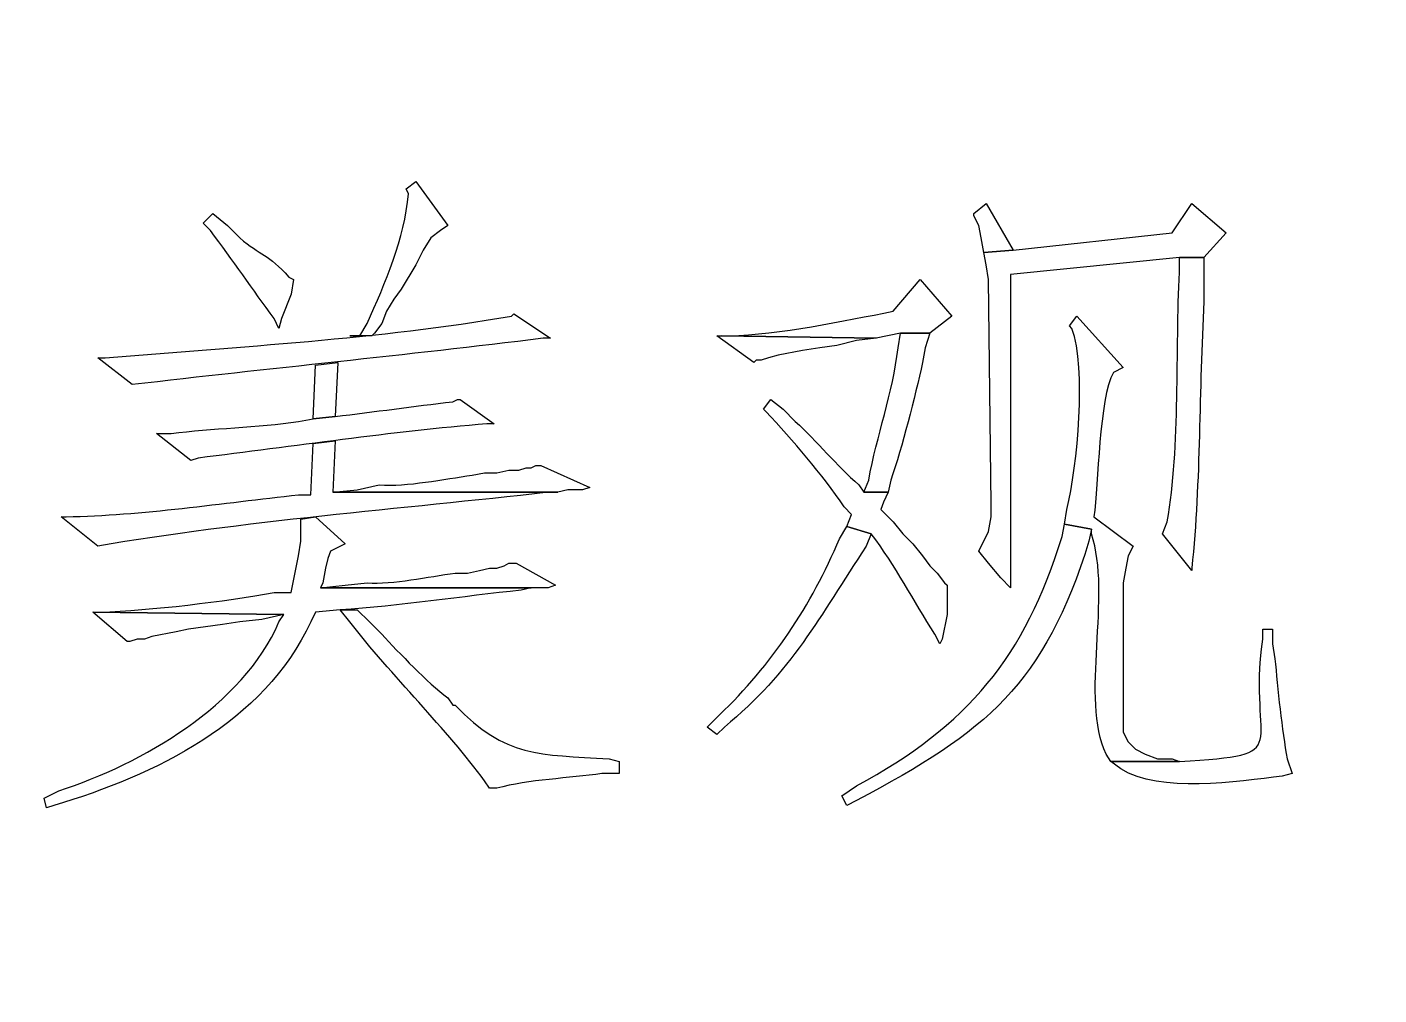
# Model space of a CAD drawing. Header units: centimetres. Extents: x -20.7 to 20.7, y -14.5 to 14.5.
# Drawn here: x -4.576 to -3.407, y -7.94 to -7.102 of the extents above; entities that cross this region are included whole.
import ezdxf

# ---------------------------------------------------------------- set-up
doc = ezdxf.new("R2010")
doc.units = ezdxf.units.CM
doc.header["$MEASUREMENT"] = 0
doc.layers.add('layer 1', color=7, linetype='Continuous')

msp = doc.modelspace()

# ---------------------------------------------------------------- linework, layer by layer
at = {"layer": 'layer 1', "lineweight": 9}
msp.add_open_spline([(19.88612, 13.89874), (19.88612, 13.89874), (-20.11465, 13.89874), (-20.11465, 13.89874), (-20.11465, 13.89874), (-20.11465, 13.89874), (-20.11465, -13.80208), (-20.11465, -13.80208)], degree=3, knots=[0, 0, 0, 0, 0.3333333, 0.3333333, 0.3333333, 0.3333333, 1, 1, 1, 1], dxfattribs=at)
at = {"layer": 'layer 1'}
for points, knots in [([(-4.23965, -7.23618), (-4.23965, -7.23618), (-4.24812, -7.24253), (-4.24812, -7.24253), (-4.24812, -7.24253), (-4.24812, -7.24253), (-4.246, -7.24676), (-4.246, -7.24676), (-4.246, -7.24676), (-4.24992, -7.28578), (-4.266, -7.32356), (-4.28198, -7.35895), (-4.28198, -7.35895), (-4.28198, -7.35895), (-4.28833, -7.36953), (-4.28833, -7.36953), (-4.28833, -7.36953), (-4.28833, -7.36953), (-4.2968, -7.36953), (-4.2968, -7.36953), (-4.2968, -7.36953), (-4.2968, -7.36953), (-4.27775, -7.36953), (-4.27775, -7.36953), (-4.27775, -7.36953), (-4.27775, -7.36953), (-4.27563, -7.36741), (-4.27563, -7.36741), (-4.27563, -7.36741), (-4.27563, -7.36741), (-4.26928, -7.35895), (-4.26928, -7.35895), (-4.26928, -7.35895), (-4.26928, -7.35895), (-4.26505, -7.34836), (-4.26505, -7.34836), (-4.26505, -7.34836), (-4.26505, -7.34836), (-4.2587, -7.33778), (-4.2587, -7.33778), (-4.2587, -7.33778), (-4.2587, -7.33778), (-4.25235, -7.32931), (-4.25235, -7.32931), (-4.25235, -7.32931), (-4.25235, -7.32931), (-4.23965, -7.30815), (-4.23965, -7.30815), (-4.23965, -7.30815), (-4.23965, -7.30815), (-4.2333, -7.29545), (-4.2333, -7.29545), (-4.2333, -7.29545), (-4.2333, -7.29545), (-4.22695, -7.28486), (-4.22695, -7.28486), (-4.22695, -7.28486), (-4.22695, -7.28486), (-4.21848, -7.27851), (-4.21848, -7.27851), (-4.21848, -7.27851), (-4.21848, -7.27851), (-4.21213, -7.27428), (-4.21213, -7.27428), (-4.21213, -7.27428), (-4.21213, -7.27428), (-4.23965, -7.23618), (-4.23965, -7.23618)], [0, 0, 0, 0, 0.0555556, 0.0555556, 0.0555556, 0.0555556, 0.1111111, 0.1111111, 0.1111111, 0.1111111, 0.1666667, 0.1666667, 0.1666667, 0.1666667, 0.2222222, 0.2222222, 0.2222222, 0.2222222, 0.2777778, 0.2777778, 0.2777778, 0.2777778, 0.3333333, 0.3333333, 0.3333333, 0.3333333, 0.3888889, 0.3888889, 0.3888889, 0.3888889, 0.4444444, 0.4444444, 0.4444444, 0.4444444, 0.5, 0.5, 0.5, 0.5, 0.5555556, 0.5555556, 0.5555556, 0.5555556, 0.6111111, 0.6111111, 0.6111111, 0.6111111, 0.6666667, 0.6666667, 0.6666667, 0.6666667, 0.7222222, 0.7222222, 0.7222222, 0.7222222, 0.7777778, 0.7777778, 0.7777778, 0.7777778, 0.8333333, 0.8333333, 0.8333333, 0.8333333, 0.8888889, 0.8888889, 0.8888889, 0.8888889, 1, 1, 1, 1]), ([(-3.74647, -7.25523), (-3.74647, -7.25523), (-3.75705, -7.26369), (-3.75705, -7.26369), (-3.75705, -7.26369), (-3.75705, -7.26369), (-3.75705, -7.26581), (-3.75705, -7.26581), (-3.75705, -7.26581), (-3.75705, -7.26581), (-3.75282, -7.27428), (-3.75282, -7.27428), (-3.75282, -7.27428), (-3.75282, -7.27428), (-3.7507, -7.28486), (-3.7507, -7.28486), (-3.7507, -7.28486), (-3.7507, -7.28486), (-3.74858, -7.29756), (-3.74858, -7.29756), (-3.74858, -7.29756), (-3.74858, -7.29756), (-3.72318, -7.29544), (-3.72318, -7.29544), (-3.72318, -7.29544), (-3.72318, -7.29544), (-3.74647, -7.25523), (-3.74647, -7.25523)], [0, 0, 0, 0, 0.125, 0.125, 0.125, 0.125, 0.25, 0.25, 0.25, 0.25, 0.375, 0.375, 0.375, 0.375, 0.5, 0.5, 0.5, 0.5, 0.625, 0.625, 0.625, 0.625, 0.75, 0.75, 0.75, 0.75, 1, 1, 1, 1]), ([(-3.56867, -7.25523), (-3.56867, -7.25523), (-3.5856, -7.28063), (-3.5856, -7.28063), (-3.5856, -7.28063), (-3.5856, -7.28063), (-3.72318, -7.29544), (-3.72318, -7.29544), (-3.72318, -7.29544), (-3.72318, -7.29544), (-3.74858, -7.29756), (-3.74858, -7.29756), (-3.74858, -7.29756), (-3.74858, -7.29756), (-3.74647, -7.30814), (-3.74647, -7.30814), (-3.74647, -7.30814), (-3.74647, -7.30814), (-3.74435, -7.32084), (-3.74435, -7.32084), (-3.74435, -7.32084), (-3.74435, -7.32084), (-3.74223, -7.51558), (-3.74223, -7.51558), (-3.74223, -7.51558), (-3.74223, -7.51558), (-3.74223, -7.52616), (-3.74223, -7.52616), (-3.74223, -7.52616), (-3.74223, -7.52616), (-3.74435, -7.53886), (-3.74435, -7.53886), (-3.74435, -7.53886), (-3.74435, -7.53886), (-3.75282, -7.55579), (-3.75282, -7.55579), (-3.75282, -7.55579), (-3.75282, -7.55579), (-3.74435, -7.56638), (-3.74435, -7.56638), (-3.74435, -7.56638), (-3.74435, -7.56638), (-3.73377, -7.57908), (-3.73377, -7.57908), (-3.73377, -7.57908), (-3.73377, -7.57908), (-3.7253, -7.58754), (-3.7253, -7.58754), (-3.7253, -7.58754), (-3.7253, -7.58754), (-3.7253, -7.31661), (-3.7253, -7.31661), (-3.7253, -7.31661), (-3.7253, -7.31661), (-3.57925, -7.30179), (-3.57925, -7.30179), (-3.57925, -7.30179), (-3.57925, -7.30179), (-3.55808, -7.30179), (-3.55808, -7.30179), (-3.55808, -7.30179), (-3.55808, -7.30179), (-3.53903, -7.28063), (-3.53903, -7.28063), (-3.53903, -7.28063), (-3.53903, -7.28063), (-3.56867, -7.25523), (-3.56867, -7.25523)], [0, 0, 0, 0, 0.0555556, 0.0555556, 0.0555556, 0.0555556, 0.1111111, 0.1111111, 0.1111111, 0.1111111, 0.1666667, 0.1666667, 0.1666667, 0.1666667, 0.2222222, 0.2222222, 0.2222222, 0.2222222, 0.2777778, 0.2777778, 0.2777778, 0.2777778, 0.3333333, 0.3333333, 0.3333333, 0.3333333, 0.3888889, 0.3888889, 0.3888889, 0.3888889, 0.4444444, 0.4444444, 0.4444444, 0.4444444, 0.5, 0.5, 0.5, 0.5, 0.5555556, 0.5555556, 0.5555556, 0.5555556, 0.6111111, 0.6111111, 0.6111111, 0.6111111, 0.6666667, 0.6666667, 0.6666667, 0.6666667, 0.7222222, 0.7222222, 0.7222222, 0.7222222, 0.7777778, 0.7777778, 0.7777778, 0.7777778, 0.8333333, 0.8333333, 0.8333333, 0.8333333, 0.8888889, 0.8888889, 0.8888889, 0.8888889, 1, 1, 1, 1]), ([(-4.41533, -7.2637), (-4.41533, -7.2637), (-4.4238, -7.27216), (-4.4238, -7.27216), (-4.4238, -7.27216), (-4.4238, -7.27216), (-4.41745, -7.27851), (-4.41745, -7.27851), (-4.41745, -7.27851), (-4.39773, -7.30444), (-4.3809, -7.32938), (-4.36242, -7.35471), (-4.36242, -7.35471), (-4.36242, -7.35471), (-4.35818, -7.36318), (-4.35818, -7.36318), (-4.35818, -7.36318), (-4.35818, -7.36318), (-4.35607, -7.35471), (-4.35607, -7.35471), (-4.35607, -7.35471), (-4.35607, -7.35471), (-4.3476, -7.33355), (-4.3476, -7.33355), (-4.3476, -7.33355), (-4.3476, -7.33355), (-4.34548, -7.32085), (-4.34548, -7.32085), (-4.34548, -7.32085), (-4.34548, -7.32085), (-4.34972, -7.31873), (-4.34972, -7.31873), (-4.34972, -7.31873), (-4.36721, -7.29873), (-4.37399, -7.30035), (-4.39205, -7.28486), (-4.39205, -7.28486), (-4.39205, -7.28486), (-4.40263, -7.27428), (-4.40263, -7.27428), (-4.40263, -7.27428), (-4.40263, -7.27428), (-4.41533, -7.2637), (-4.41533, -7.2637)], [0, 0, 0, 0, 0.0833333, 0.0833333, 0.0833333, 0.0833333, 0.1666667, 0.1666667, 0.1666667, 0.1666667, 0.25, 0.25, 0.25, 0.25, 0.3333333, 0.3333333, 0.3333333, 0.3333333, 0.4166667, 0.4166667, 0.4166667, 0.4166667, 0.5, 0.5, 0.5, 0.5, 0.5833333, 0.5833333, 0.5833333, 0.5833333, 0.6666667, 0.6666667, 0.6666667, 0.6666667, 0.75, 0.75, 0.75, 0.75, 0.8333333, 0.8333333, 0.8333333, 0.8333333, 1, 1, 1, 1]), ([(-3.55808, -7.3018), (-3.55808, -7.3018), (-3.57925, -7.3018), (-3.57925, -7.3018), (-3.57925, -7.3018), (-3.57925, -7.3018), (-3.57925, -7.3145), (-3.57925, -7.3145), (-3.57925, -7.3145), (-3.58288, -7.38202), (-3.57837, -7.46531), (-3.58983, -7.5304), (-3.58983, -7.5304), (-3.58983, -7.5304), (-3.59407, -7.54098), (-3.59407, -7.54098), (-3.59407, -7.54098), (-3.59407, -7.54098), (-3.56867, -7.57273), (-3.56867, -7.57273), (-3.56867, -7.57273), (-3.56867, -7.57273), (-3.56867, -7.57061), (-3.56867, -7.57061), (-3.56867, -7.57061), (-3.56062, -7.49491), (-3.56256, -7.4162), (-3.55808, -7.3399), (-3.55808, -7.3399), (-3.55808, -7.3399), (-3.55808, -7.32085), (-3.55808, -7.32085), (-3.55808, -7.32085), (-3.55808, -7.32085), (-3.55808, -7.3018), (-3.55808, -7.3018)], [0, 0, 0, 0, 0.1, 0.1, 0.1, 0.1, 0.2, 0.2, 0.2, 0.2, 0.3, 0.3, 0.3, 0.3, 0.4, 0.4, 0.4, 0.4, 0.5, 0.5, 0.5, 0.5, 0.6, 0.6, 0.6, 0.6, 0.7, 0.7, 0.7, 0.7, 0.8, 0.8, 0.8, 0.8, 1, 1, 1, 1]), ([(-3.80362, -7.32085), (-3.80362, -7.32085), (-3.8269, -7.34836), (-3.8269, -7.34836), (-3.8269, -7.34836), (-3.86916, -7.35662), (-3.92585, -7.36858), (-3.96872, -7.36953), (-3.96872, -7.36953), (-3.96872, -7.36953), (-3.97507, -7.36953), (-3.97507, -7.36953), (-3.97507, -7.36953), (-3.97507, -7.36953), (-3.84172, -7.37165), (-3.84172, -7.37165), (-3.84172, -7.37165), (-3.84172, -7.37165), (-3.82055, -7.36741), (-3.82055, -7.36741), (-3.82055, -7.36741), (-3.82055, -7.36741), (-3.79515, -7.36741), (-3.79515, -7.36741), (-3.79515, -7.36741), (-3.79515, -7.36741), (-3.7761, -7.3526), (-3.7761, -7.3526), (-3.7761, -7.3526), (-3.7761, -7.3526), (-3.80362, -7.32085), (-3.80362, -7.32085)], [0, 0, 0, 0, 0.1111111, 0.1111111, 0.1111111, 0.1111111, 0.2222222, 0.2222222, 0.2222222, 0.2222222, 0.3333333, 0.3333333, 0.3333333, 0.3333333, 0.4444444, 0.4444444, 0.4444444, 0.4444444, 0.5555556, 0.5555556, 0.5555556, 0.5555556, 0.6666667, 0.6666667, 0.6666667, 0.6666667, 0.7777778, 0.7777778, 0.7777778, 0.7777778, 1, 1, 1, 1]), ([(-4.15498, -7.35048), (-4.15498, -7.35048), (-4.1571, -7.3526), (-4.1571, -7.3526), (-4.1571, -7.3526), (-4.27285, -7.37239), (-4.39201, -7.37891), (-4.50847, -7.38858), (-4.50847, -7.38858), (-4.50847, -7.38858), (-4.51482, -7.38858), (-4.51482, -7.38858), (-4.51482, -7.38858), (-4.51482, -7.38858), (-4.48518, -7.41186), (-4.48518, -7.41186), (-4.48518, -7.41186), (-4.3676, -7.39796), (-4.24723, -7.38643), (-4.12958, -7.37165), (-4.12958, -7.37165), (-4.12958, -7.37165), (-4.12323, -7.37165), (-4.12323, -7.37165), (-4.12323, -7.37165), (-4.12323, -7.37165), (-4.15498, -7.35048), (-4.15498, -7.35048)], [0, 0, 0, 0, 0.125, 0.125, 0.125, 0.125, 0.25, 0.25, 0.25, 0.25, 0.375, 0.375, 0.375, 0.375, 0.5, 0.5, 0.5, 0.5, 0.625, 0.625, 0.625, 0.625, 0.75, 0.75, 0.75, 0.75, 1, 1, 1, 1]), ([(-3.66815, -7.3526), (-3.66815, -7.3526), (-3.6745, -7.36106), (-3.6745, -7.36106), (-3.6745, -7.36106), (-3.6745, -7.36106), (-3.67238, -7.36318), (-3.67238, -7.36318), (-3.67238, -7.36318), (-3.65947, -7.39772), (-3.66741, -7.48192), (-3.67662, -7.51981), (-3.67662, -7.51981), (-3.67662, -7.51981), (-3.67873, -7.53251), (-3.67873, -7.53251), (-3.67873, -7.53251), (-3.67873, -7.53251), (-3.65545, -7.53675), (-3.65545, -7.53675), (-3.65545, -7.53675), (-3.65545, -7.53675), (-3.65545, -7.54098), (-3.65545, -7.54098), (-3.65545, -7.54098), (-3.63732, -7.59333), (-3.6654, -7.68414), (-3.64275, -7.73148), (-3.64275, -7.73148), (-3.64275, -7.73148), (-3.63852, -7.73783), (-3.63852, -7.73783), (-3.63852, -7.73783), (-3.63852, -7.73783), (-3.57925, -7.73783), (-3.57925, -7.73783), (-3.57925, -7.73783), (-3.57925, -7.73783), (-3.5856, -7.73571), (-3.5856, -7.73571), (-3.5856, -7.73571), (-3.5856, -7.73571), (-3.5983, -7.73571), (-3.5983, -7.73571), (-3.5983, -7.73571), (-3.5983, -7.73571), (-3.60888, -7.73148), (-3.60888, -7.73148), (-3.60888, -7.73148), (-3.60888, -7.73148), (-3.61735, -7.72725), (-3.61735, -7.72725), (-3.61735, -7.72725), (-3.61735, -7.72725), (-3.6237, -7.7209), (-3.6237, -7.7209), (-3.6237, -7.7209), (-3.6237, -7.7209), (-3.62793, -7.71243), (-3.62793, -7.71243), (-3.62793, -7.71243), (-3.62793, -7.71243), (-3.62793, -7.58331), (-3.62793, -7.58331), (-3.62793, -7.58331), (-3.62793, -7.58331), (-3.62582, -7.57061), (-3.62582, -7.57061), (-3.62582, -7.57061), (-3.62582, -7.57061), (-3.6237, -7.56003), (-3.6237, -7.56003), (-3.6237, -7.56003), (-3.6237, -7.56003), (-3.61947, -7.55156), (-3.61947, -7.55156), (-3.61947, -7.55156), (-3.61947, -7.55156), (-3.65333, -7.52616), (-3.65333, -7.52616), (-3.65333, -7.52616), (-3.64914, -7.49836), (-3.6491, -7.42372), (-3.6364, -7.40128), (-3.6364, -7.40128), (-3.6364, -7.40128), (-3.62793, -7.39705), (-3.62793, -7.39705), (-3.62793, -7.39705), (-3.62793, -7.39705), (-3.66815, -7.3526), (-3.66815, -7.3526)], [0, 0, 0, 0, 0.0416667, 0.0416667, 0.0416667, 0.0416667, 0.0833333, 0.0833333, 0.0833333, 0.0833333, 0.125, 0.125, 0.125, 0.125, 0.1666667, 0.1666667, 0.1666667, 0.1666667, 0.2083333, 0.2083333, 0.2083333, 0.2083333, 0.25, 0.25, 0.25, 0.25, 0.2916667, 0.2916667, 0.2916667, 0.2916667, 0.3333333, 0.3333333, 0.3333333, 0.3333333, 0.375, 0.375, 0.375, 0.375, 0.4166667, 0.4166667, 0.4166667, 0.4166667, 0.4583333, 0.4583333, 0.4583333, 0.4583333, 0.5, 0.5, 0.5, 0.5, 0.5416667, 0.5416667, 0.5416667, 0.5416667, 0.5833333, 0.5833333, 0.5833333, 0.5833333, 0.625, 0.625, 0.625, 0.625, 0.6666667, 0.6666667, 0.6666667, 0.6666667, 0.7083333, 0.7083333, 0.7083333, 0.7083333, 0.75, 0.75, 0.75, 0.75, 0.7916667, 0.7916667, 0.7916667, 0.7916667, 0.8333333, 0.8333333, 0.8333333, 0.8333333, 0.875, 0.875, 0.875, 0.875, 0.9166667, 0.9166667, 0.9166667, 0.9166667, 1, 1, 1, 1]), ([(-3.9793, -7.36953), (-3.9793, -7.36953), (-3.94755, -7.39281), (-3.94755, -7.39281), (-3.94755, -7.39281), (-3.94755, -7.39281), (-3.94543, -7.3907), (-3.94543, -7.3907), (-3.94543, -7.3907), (-3.94543, -7.3907), (-3.9412, -7.3907), (-3.9412, -7.3907), (-3.9412, -7.3907), (-3.9412, -7.3907), (-3.93485, -7.38858), (-3.93485, -7.38858), (-3.93485, -7.38858), (-3.93485, -7.38858), (-3.92638, -7.38646), (-3.92638, -7.38646), (-3.92638, -7.38646), (-3.92638, -7.38646), (-3.90522, -7.38223), (-3.90522, -7.38223), (-3.90522, -7.38223), (-3.90522, -7.38223), (-3.8904, -7.38011), (-3.8904, -7.38011), (-3.8904, -7.38011), (-3.8904, -7.38011), (-3.87558, -7.378), (-3.87558, -7.378), (-3.87558, -7.378), (-3.87558, -7.378), (-3.85865, -7.37376), (-3.85865, -7.37376), (-3.85865, -7.37376), (-3.85865, -7.37376), (-3.84172, -7.37165), (-3.84172, -7.37165), (-3.84172, -7.37165), (-3.84172, -7.37165), (-3.97507, -7.36953), (-3.97507, -7.36953), (-3.97507, -7.36953), (-3.97507, -7.36953), (-3.9793, -7.36953), (-3.9793, -7.36953)], [0, 0, 0, 0, 0.0769231, 0.0769231, 0.0769231, 0.0769231, 0.1538462, 0.1538462, 0.1538462, 0.1538462, 0.2307692, 0.2307692, 0.2307692, 0.2307692, 0.3076923, 0.3076923, 0.3076923, 0.3076923, 0.3846154, 0.3846154, 0.3846154, 0.3846154, 0.4615385, 0.4615385, 0.4615385, 0.4615385, 0.5384615, 0.5384615, 0.5384615, 0.5384615, 0.6153846, 0.6153846, 0.6153846, 0.6153846, 0.6923077, 0.6923077, 0.6923077, 0.6923077, 0.7692308, 0.7692308, 0.7692308, 0.7692308, 0.8461538, 0.8461538, 0.8461538, 0.8461538, 1, 1, 1, 1]), ([(-3.79515, -7.36741), (-3.79515, -7.36741), (-3.82055, -7.36741), (-3.82055, -7.36741), (-3.82055, -7.36741), (-3.82055, -7.36741), (-3.82267, -7.38011), (-3.82267, -7.38011), (-3.82267, -7.38011), (-3.82729, -7.41923), (-3.84101, -7.45603), (-3.84807, -7.49441), (-3.84807, -7.49441), (-3.84807, -7.49441), (-3.8523, -7.505), (-3.8523, -7.505), (-3.8523, -7.505), (-3.8523, -7.505), (-3.83113, -7.505), (-3.83113, -7.505), (-3.83113, -7.505), (-3.83113, -7.505), (-3.82902, -7.49441), (-3.82902, -7.49441), (-3.82902, -7.49441), (-3.81893, -7.4658), (-3.80827, -7.42283), (-3.8015, -7.39281), (-3.8015, -7.39281), (-3.8015, -7.39281), (-3.79938, -7.38011), (-3.79938, -7.38011), (-3.79938, -7.38011), (-3.79938, -7.38011), (-3.79515, -7.36741), (-3.79515, -7.36741)], [0, 0, 0, 0, 0.1, 0.1, 0.1, 0.1, 0.2, 0.2, 0.2, 0.2, 0.3, 0.3, 0.3, 0.3, 0.4, 0.4, 0.4, 0.4, 0.5, 0.5, 0.5, 0.5, 0.6, 0.6, 0.6, 0.6, 0.7, 0.7, 0.7, 0.7, 0.8, 0.8, 0.8, 0.8, 1, 1, 1, 1]), ([(-4.30738, -7.39281), (-4.30738, -7.39281), (-4.32643, -7.39493), (-4.32643, -7.39493), (-4.32643, -7.39493), (-4.32643, -7.39493), (-4.32855, -7.4415), (-4.32855, -7.4415), (-4.32855, -7.4415), (-4.32855, -7.4415), (-4.3095, -7.43938), (-4.3095, -7.43938), (-4.3095, -7.43938), (-4.3095, -7.43938), (-4.30738, -7.39281), (-4.30738, -7.39281)], [0, 0, 0, 0, 0.2, 0.2, 0.2, 0.2, 0.4, 0.4, 0.4, 0.4, 0.6, 0.6, 0.6, 0.6, 1, 1, 1, 1]), ([(-4.20155, -7.42456), (-4.20155, -7.42456), (-4.20367, -7.42456), (-4.20367, -7.42456), (-4.20367, -7.42456), (-4.20367, -7.42456), (-4.2079, -7.42668), (-4.2079, -7.42668), (-4.2079, -7.42668), (-4.2412, -7.43038), (-4.27595, -7.4355), (-4.3095, -7.43938), (-4.3095, -7.43938), (-4.3095, -7.43938), (-4.32855, -7.4415), (-4.32855, -7.4415), (-4.32855, -7.4415), (-4.32855, -7.4415), (-4.34125, -7.44361), (-4.34125, -7.44361), (-4.34125, -7.44361), (-4.37649, -7.44936), (-4.4166, -7.44922), (-4.45132, -7.4542), (-4.45132, -7.4542), (-4.45132, -7.4542), (-4.46402, -7.4542), (-4.46402, -7.4542), (-4.46402, -7.4542), (-4.46402, -7.4542), (-4.43438, -7.47748), (-4.43438, -7.47748), (-4.43438, -7.47748), (-4.43438, -7.47748), (-4.42803, -7.47536), (-4.42803, -7.47536), (-4.42803, -7.47536), (-4.34601, -7.46531), (-4.26029, -7.45254), (-4.17827, -7.44573), (-4.17827, -7.44573), (-4.17827, -7.44573), (-4.17192, -7.44573), (-4.17192, -7.44573), (-4.17192, -7.44573), (-4.17192, -7.44573), (-4.20155, -7.42456), (-4.20155, -7.42456)], [0, 0, 0, 0, 0.0769231, 0.0769231, 0.0769231, 0.0769231, 0.1538462, 0.1538462, 0.1538462, 0.1538462, 0.2307692, 0.2307692, 0.2307692, 0.2307692, 0.3076923, 0.3076923, 0.3076923, 0.3076923, 0.3846154, 0.3846154, 0.3846154, 0.3846154, 0.4615385, 0.4615385, 0.4615385, 0.4615385, 0.5384615, 0.5384615, 0.5384615, 0.5384615, 0.6153846, 0.6153846, 0.6153846, 0.6153846, 0.6923077, 0.6923077, 0.6923077, 0.6923077, 0.7692308, 0.7692308, 0.7692308, 0.7692308, 0.8461538, 0.8461538, 0.8461538, 0.8461538, 1, 1, 1, 1]), ([(-3.93273, -7.42456), (-3.93273, -7.42456), (-3.93908, -7.43303), (-3.93908, -7.43303), (-3.93908, -7.43303), (-3.93908, -7.43303), (-3.93697, -7.43515), (-3.93697, -7.43515), (-3.93697, -7.43515), (-3.91368, -7.46016), (-3.88842, -7.48933), (-3.86923, -7.5177), (-3.86923, -7.5177), (-3.86923, -7.5177), (-3.86288, -7.52405), (-3.86288, -7.52405), (-3.86288, -7.52405), (-3.86288, -7.52405), (-3.86712, -7.53463), (-3.86712, -7.53463), (-3.86712, -7.53463), (-3.86712, -7.53463), (-3.84595, -7.54098), (-3.84595, -7.54098), (-3.84595, -7.54098), (-3.82478, -7.56825), (-3.8094, -7.59898), (-3.79092, -7.62776), (-3.79092, -7.62776), (-3.79092, -7.62776), (-3.78668, -7.63623), (-3.78668, -7.63623), (-3.78668, -7.63623), (-3.78668, -7.63623), (-3.78457, -7.632), (-3.78457, -7.632), (-3.78457, -7.632), (-3.78457, -7.632), (-3.78033, -7.61083), (-3.78033, -7.61083), (-3.78033, -7.61083), (-3.78033, -7.61083), (-3.78033, -7.58543), (-3.78033, -7.58543), (-3.78033, -7.58543), (-3.78033, -7.58543), (-3.78245, -7.58331), (-3.78245, -7.58331), (-3.78245, -7.58331), (-3.78245, -7.58331), (-3.7888, -7.57485), (-3.7888, -7.57485), (-3.7888, -7.57485), (-3.7888, -7.57485), (-3.79515, -7.5685), (-3.79515, -7.5685), (-3.79515, -7.5685), (-3.79515, -7.5685), (-3.8015, -7.56003), (-3.8015, -7.56003), (-3.8015, -7.56003), (-3.8015, -7.56003), (-3.80997, -7.54945), (-3.80997, -7.54945), (-3.80997, -7.54945), (-3.80997, -7.54945), (-3.81843, -7.54098), (-3.81843, -7.54098), (-3.81843, -7.54098), (-3.81843, -7.54098), (-3.8269, -7.5304), (-3.8269, -7.5304), (-3.8269, -7.5304), (-3.8269, -7.5304), (-3.83748, -7.51981), (-3.83748, -7.51981), (-3.83748, -7.51981), (-3.83748, -7.51981), (-3.83537, -7.51346), (-3.83537, -7.51346), (-3.83537, -7.51346), (-3.83537, -7.51346), (-3.83113, -7.505), (-3.83113, -7.505), (-3.83113, -7.505), (-3.83113, -7.505), (-3.8523, -7.505), (-3.8523, -7.505), (-3.8523, -7.505), (-3.8523, -7.505), (-3.85653, -7.49865), (-3.85653, -7.49865), (-3.85653, -7.49865), (-3.87604, -7.48161), (-3.89245, -7.46136), (-3.91157, -7.44361), (-3.91157, -7.44361), (-3.91157, -7.44361), (-3.92215, -7.43303), (-3.92215, -7.43303), (-3.92215, -7.43303), (-3.92215, -7.43303), (-3.93273, -7.42456), (-3.93273, -7.42456)], [0, 0, 0, 0, 0.037037, 0.037037, 0.037037, 0.037037, 0.0740741, 0.0740741, 0.0740741, 0.0740741, 0.1111111, 0.1111111, 0.1111111, 0.1111111, 0.1481481, 0.1481481, 0.1481481, 0.1481481, 0.1851852, 0.1851852, 0.1851852, 0.1851852, 0.2222222, 0.2222222, 0.2222222, 0.2222222, 0.2592593, 0.2592593, 0.2592593, 0.2592593, 0.2962963, 0.2962963, 0.2962963, 0.2962963, 0.3333333, 0.3333333, 0.3333333, 0.3333333, 0.3703704, 0.3703704, 0.3703704, 0.3703704, 0.4074074, 0.4074074, 0.4074074, 0.4074074, 0.4444444, 0.4444444, 0.4444444, 0.4444444, 0.4814815, 0.4814815, 0.4814815, 0.4814815, 0.5185185, 0.5185185, 0.5185185, 0.5185185, 0.5555556, 0.5555556, 0.5555556, 0.5555556, 0.5925926, 0.5925926, 0.5925926, 0.5925926, 0.6296296, 0.6296296, 0.6296296, 0.6296296, 0.6666667, 0.6666667, 0.6666667, 0.6666667, 0.7037037, 0.7037037, 0.7037037, 0.7037037, 0.7407407, 0.7407407, 0.7407407, 0.7407407, 0.7777778, 0.7777778, 0.7777778, 0.7777778, 0.8148148, 0.8148148, 0.8148148, 0.8148148, 0.8518519, 0.8518519, 0.8518519, 0.8518519, 0.8888889, 0.8888889, 0.8888889, 0.8888889, 0.9259259, 0.9259259, 0.9259259, 0.9259259, 1, 1, 1, 1]), ([(-4.3095, -7.46055), (-4.3095, -7.46055), (-4.32855, -7.46266), (-4.32855, -7.46266), (-4.32855, -7.46266), (-4.32855, -7.46266), (-4.33067, -7.50711), (-4.33067, -7.50711), (-4.33067, -7.50711), (-4.33067, -7.50711), (-4.34125, -7.50711), (-4.34125, -7.50711), (-4.34125, -7.50711), (-4.40651, -7.51424), (-4.4771, -7.52503), (-4.54233, -7.52616), (-4.54233, -7.52616), (-4.54233, -7.52616), (-4.54657, -7.52616), (-4.54657, -7.52616), (-4.54657, -7.52616), (-4.54657, -7.52616), (-4.51482, -7.55156), (-4.51482, -7.55156), (-4.51482, -7.55156), (-4.39113, -7.53015), (-4.25157, -7.51932), (-4.12535, -7.505), (-4.12535, -7.505), (-4.12535, -7.505), (-4.11688, -7.505), (-4.11688, -7.505), (-4.11688, -7.505), (-4.11688, -7.505), (-4.31162, -7.505), (-4.31162, -7.505), (-4.31162, -7.505), (-4.31162, -7.505), (-4.3095, -7.46055), (-4.3095, -7.46055)], [0, 0, 0, 0, 0.0909091, 0.0909091, 0.0909091, 0.0909091, 0.1818182, 0.1818182, 0.1818182, 0.1818182, 0.2727273, 0.2727273, 0.2727273, 0.2727273, 0.3636364, 0.3636364, 0.3636364, 0.3636364, 0.4545455, 0.4545455, 0.4545455, 0.4545455, 0.5454545, 0.5454545, 0.5454545, 0.5454545, 0.6363636, 0.6363636, 0.6363636, 0.6363636, 0.7272727, 0.7272727, 0.7272727, 0.7272727, 0.8181818, 0.8181818, 0.8181818, 0.8181818, 1, 1, 1, 1]), ([(-4.1317, -7.48171), (-4.1317, -7.48171), (-4.13593, -7.48171), (-4.13593, -7.48171), (-4.13593, -7.48171), (-4.13593, -7.48171), (-4.14017, -7.48383), (-4.14017, -7.48383), (-4.14017, -7.48383), (-4.14017, -7.48383), (-4.1444, -7.48383), (-4.1444, -7.48383), (-4.1444, -7.48383), (-4.1444, -7.48383), (-4.15075, -7.48595), (-4.15075, -7.48595), (-4.15075, -7.48595), (-4.15075, -7.48595), (-4.15922, -7.48595), (-4.15922, -7.48595), (-4.15922, -7.48595), (-4.15922, -7.48595), (-4.1698, -7.48806), (-4.1698, -7.48806), (-4.1698, -7.48806), (-4.1698, -7.48806), (-4.18038, -7.48806), (-4.18038, -7.48806), (-4.18038, -7.48806), (-4.18038, -7.48806), (-4.19097, -7.49018), (-4.19097, -7.49018), (-4.19097, -7.49018), (-4.21534, -7.49371), (-4.24752, -7.50006), (-4.2714, -7.49865), (-4.2714, -7.49865), (-4.2714, -7.49865), (-4.29045, -7.50288), (-4.29045, -7.50288), (-4.29045, -7.50288), (-4.29045, -7.50288), (-4.31162, -7.505), (-4.31162, -7.505), (-4.31162, -7.505), (-4.31162, -7.505), (-4.11688, -7.505), (-4.11688, -7.505), (-4.11688, -7.505), (-4.11688, -7.505), (-4.10842, -7.50288), (-4.10842, -7.50288), (-4.10842, -7.50288), (-4.10842, -7.50288), (-4.09572, -7.50288), (-4.09572, -7.50288), (-4.09572, -7.50288), (-4.09572, -7.50288), (-4.08937, -7.50076), (-4.08937, -7.50076), (-4.08937, -7.50076), (-4.08937, -7.50076), (-4.1317, -7.48171), (-4.1317, -7.48171)], [0, 0, 0, 0, 0.0588235, 0.0588235, 0.0588235, 0.0588235, 0.1176471, 0.1176471, 0.1176471, 0.1176471, 0.1764706, 0.1764706, 0.1764706, 0.1764706, 0.2352941, 0.2352941, 0.2352941, 0.2352941, 0.2941176, 0.2941176, 0.2941176, 0.2941176, 0.3529412, 0.3529412, 0.3529412, 0.3529412, 0.4117647, 0.4117647, 0.4117647, 0.4117647, 0.4705882, 0.4705882, 0.4705882, 0.4705882, 0.5294118, 0.5294118, 0.5294118, 0.5294118, 0.5882353, 0.5882353, 0.5882353, 0.5882353, 0.6470588, 0.6470588, 0.6470588, 0.6470588, 0.7058824, 0.7058824, 0.7058824, 0.7058824, 0.7647059, 0.7647059, 0.7647059, 0.7647059, 0.8235294, 0.8235294, 0.8235294, 0.8235294, 0.8823529, 0.8823529, 0.8823529, 0.8823529, 1, 1, 1, 1]), ([(-4.32643, -7.52616), (-4.32643, -7.52616), (-4.33913, -7.52828), (-4.33913, -7.52828), (-4.33913, -7.52828), (-4.33913, -7.52828), (-4.33913, -7.54733), (-4.33913, -7.54733), (-4.33913, -7.54733), (-4.33913, -7.54733), (-4.34125, -7.56003), (-4.34125, -7.56003), (-4.34125, -7.56003), (-4.34125, -7.56003), (-4.3476, -7.59178), (-4.3476, -7.59178), (-4.3476, -7.59178), (-4.3476, -7.59178), (-4.36242, -7.59178), (-4.36242, -7.59178), (-4.36242, -7.59178), (-4.4044, -7.59933), (-4.46945, -7.60727), (-4.5127, -7.60871), (-4.5127, -7.60871), (-4.5127, -7.60871), (-4.51905, -7.60871), (-4.51905, -7.60871), (-4.51905, -7.60871), (-4.51905, -7.60871), (-4.35395, -7.61083), (-4.35395, -7.61083), (-4.35395, -7.61083), (-4.35395, -7.61083), (-4.35818, -7.61718), (-4.35818, -7.61718), (-4.35818, -7.61718), (-4.38947, -7.68978), (-4.47654, -7.73991), (-4.54868, -7.76323), (-4.54868, -7.76323), (-4.54868, -7.76323), (-4.56138, -7.76958), (-4.56138, -7.76958), (-4.56138, -7.76958), (-4.56138, -7.76958), (-4.55927, -7.77805), (-4.55927, -7.77805), (-4.55927, -7.77805), (-4.55927, -7.77805), (-4.55292, -7.77593), (-4.55292, -7.77593), (-4.55292, -7.77593), (-4.46511, -7.74979), (-4.37131, -7.70446), (-4.33067, -7.61718), (-4.33067, -7.61718), (-4.33067, -7.61718), (-4.32643, -7.60871), (-4.32643, -7.60871), (-4.32643, -7.60871), (-4.32643, -7.60871), (-4.30527, -7.6066), (-4.30527, -7.6066), (-4.30527, -7.6066), (-4.25429, -7.6036), (-4.19929, -7.59485), (-4.14863, -7.58966), (-4.14863, -7.58966), (-4.14863, -7.58966), (-4.14017, -7.58755), (-4.14017, -7.58755), (-4.14017, -7.58755), (-4.14017, -7.58755), (-4.3222, -7.58755), (-4.3222, -7.58755), (-4.3222, -7.58755), (-4.3222, -7.58755), (-4.32008, -7.58331), (-4.32008, -7.58331), (-4.32008, -7.58331), (-4.32008, -7.58331), (-4.31797, -7.57061), (-4.31797, -7.57061), (-4.31797, -7.57061), (-4.31797, -7.57061), (-4.31585, -7.56215), (-4.31585, -7.56215), (-4.31585, -7.56215), (-4.31585, -7.56215), (-4.31373, -7.5558), (-4.31373, -7.5558), (-4.31373, -7.5558), (-4.31373, -7.5558), (-4.30103, -7.54945), (-4.30103, -7.54945), (-4.30103, -7.54945), (-4.30103, -7.54945), (-4.32643, -7.52616), (-4.32643, -7.52616)], [0, 0, 0, 0, 0.0384615, 0.0384615, 0.0384615, 0.0384615, 0.0769231, 0.0769231, 0.0769231, 0.0769231, 0.1153846, 0.1153846, 0.1153846, 0.1153846, 0.1538462, 0.1538462, 0.1538462, 0.1538462, 0.1923077, 0.1923077, 0.1923077, 0.1923077, 0.2307692, 0.2307692, 0.2307692, 0.2307692, 0.2692308, 0.2692308, 0.2692308, 0.2692308, 0.3076923, 0.3076923, 0.3076923, 0.3076923, 0.3461538, 0.3461538, 0.3461538, 0.3461538, 0.3846154, 0.3846154, 0.3846154, 0.3846154, 0.4230769, 0.4230769, 0.4230769, 0.4230769, 0.4615385, 0.4615385, 0.4615385, 0.4615385, 0.5, 0.5, 0.5, 0.5, 0.5384615, 0.5384615, 0.5384615, 0.5384615, 0.5769231, 0.5769231, 0.5769231, 0.5769231, 0.6153846, 0.6153846, 0.6153846, 0.6153846, 0.6538462, 0.6538462, 0.6538462, 0.6538462, 0.6923077, 0.6923077, 0.6923077, 0.6923077, 0.7307692, 0.7307692, 0.7307692, 0.7307692, 0.7692308, 0.7692308, 0.7692308, 0.7692308, 0.8076923, 0.8076923, 0.8076923, 0.8076923, 0.8461538, 0.8461538, 0.8461538, 0.8461538, 0.8846154, 0.8846154, 0.8846154, 0.8846154, 0.9230769, 0.9230769, 0.9230769, 0.9230769, 1, 1, 1, 1]), ([(-3.86712, -7.53463), (-3.86712, -7.53463), (-3.87347, -7.54521), (-3.87347, -7.54521), (-3.87347, -7.54521), (-3.89724, -7.6025), (-3.93224, -7.65457), (-3.97718, -7.69761), (-3.97718, -7.69761), (-3.97718, -7.69761), (-3.98777, -7.7082), (-3.98777, -7.7082), (-3.98777, -7.7082), (-3.98777, -7.7082), (-3.9793, -7.71455), (-3.9793, -7.71455), (-3.9793, -7.71455), (-3.9793, -7.71455), (-3.97295, -7.7082), (-3.97295, -7.7082), (-3.97295, -7.7082), (-3.9146, -7.66018), (-3.89072, -7.61277), (-3.85018, -7.55156), (-3.85018, -7.55156), (-3.85018, -7.55156), (-3.84595, -7.54098), (-3.84595, -7.54098), (-3.84595, -7.54098), (-3.84595, -7.54098), (-3.86712, -7.53463), (-3.86712, -7.53463)], [0, 0, 0, 0, 0.1111111, 0.1111111, 0.1111111, 0.1111111, 0.2222222, 0.2222222, 0.2222222, 0.2222222, 0.3333333, 0.3333333, 0.3333333, 0.3333333, 0.4444444, 0.4444444, 0.4444444, 0.4444444, 0.5555556, 0.5555556, 0.5555556, 0.5555556, 0.6666667, 0.6666667, 0.6666667, 0.6666667, 0.7777778, 0.7777778, 0.7777778, 0.7777778, 1, 1, 1, 1]), ([(-3.67873, -7.53251), (-3.67873, -7.53251), (-3.68085, -7.5431), (-3.68085, -7.5431), (-3.68085, -7.5431), (-3.71299, -7.64755), (-3.76181, -7.7065), (-3.85865, -7.759), (-3.85865, -7.759), (-3.85865, -7.759), (-3.87135, -7.76746), (-3.87135, -7.76746), (-3.87135, -7.76746), (-3.87135, -7.76746), (-3.86712, -7.77593), (-3.86712, -7.77593), (-3.86712, -7.77593), (-3.86712, -7.77593), (-3.85865, -7.7717), (-3.85865, -7.7717), (-3.85865, -7.7717), (-3.74569, -7.71208), (-3.6962, -7.67122), (-3.65757, -7.54733), (-3.65757, -7.54733), (-3.65757, -7.54733), (-3.65545, -7.53675), (-3.65545, -7.53675), (-3.65545, -7.53675), (-3.65545, -7.53675), (-3.67873, -7.53251), (-3.67873, -7.53251)], [0, 0, 0, 0, 0.1111111, 0.1111111, 0.1111111, 0.1111111, 0.2222222, 0.2222222, 0.2222222, 0.2222222, 0.3333333, 0.3333333, 0.3333333, 0.3333333, 0.4444444, 0.4444444, 0.4444444, 0.4444444, 0.5555556, 0.5555556, 0.5555556, 0.5555556, 0.6666667, 0.6666667, 0.6666667, 0.6666667, 0.7777778, 0.7777778, 0.7777778, 0.7777778, 1, 1, 1, 1]), ([(-4.15287, -7.56638), (-4.15287, -7.56638), (-4.15922, -7.56638), (-4.15922, -7.56638), (-4.15922, -7.56638), (-4.15922, -7.56638), (-4.16345, -7.56849), (-4.16345, -7.56849), (-4.16345, -7.56849), (-4.16345, -7.56849), (-4.1698, -7.57061), (-4.1698, -7.57061), (-4.1698, -7.57061), (-4.1698, -7.57061), (-4.17615, -7.57061), (-4.17615, -7.57061), (-4.17615, -7.57061), (-4.17615, -7.57061), (-4.18462, -7.57273), (-4.18462, -7.57273), (-4.18462, -7.57273), (-4.18462, -7.57273), (-4.1952, -7.57484), (-4.1952, -7.57484), (-4.1952, -7.57484), (-4.1952, -7.57484), (-4.20578, -7.57484), (-4.20578, -7.57484), (-4.20578, -7.57484), (-4.2291, -7.57802), (-4.25923, -7.58476), (-4.28198, -7.58331), (-4.28198, -7.58331), (-4.28198, -7.58331), (-4.30103, -7.58543), (-4.30103, -7.58543), (-4.30103, -7.58543), (-4.30103, -7.58543), (-4.3222, -7.58754), (-4.3222, -7.58754), (-4.3222, -7.58754), (-4.3222, -7.58754), (-4.12535, -7.58754), (-4.12535, -7.58754), (-4.12535, -7.58754), (-4.12535, -7.58754), (-4.119, -7.58543), (-4.119, -7.58543), (-4.119, -7.58543), (-4.119, -7.58543), (-4.15287, -7.56638), (-4.15287, -7.56638)], [0, 0, 0, 0, 0.0714286, 0.0714286, 0.0714286, 0.0714286, 0.1428571, 0.1428571, 0.1428571, 0.1428571, 0.2142857, 0.2142857, 0.2142857, 0.2142857, 0.2857143, 0.2857143, 0.2857143, 0.2857143, 0.3571429, 0.3571429, 0.3571429, 0.3571429, 0.4285714, 0.4285714, 0.4285714, 0.4285714, 0.5, 0.5, 0.5, 0.5, 0.5714286, 0.5714286, 0.5714286, 0.5714286, 0.6428571, 0.6428571, 0.6428571, 0.6428571, 0.7142857, 0.7142857, 0.7142857, 0.7142857, 0.7857143, 0.7857143, 0.7857143, 0.7857143, 0.8571429, 0.8571429, 0.8571429, 0.8571429, 1, 1, 1, 1]), ([(-4.51905, -7.60871), (-4.51905, -7.60871), (-4.48942, -7.63411), (-4.48942, -7.63411), (-4.48942, -7.63411), (-4.48942, -7.63411), (-4.4873, -7.63411), (-4.4873, -7.63411), (-4.4873, -7.63411), (-4.4873, -7.63411), (-4.48095, -7.632), (-4.48095, -7.632), (-4.48095, -7.632), (-4.48095, -7.632), (-4.4746, -7.632), (-4.4746, -7.632), (-4.4746, -7.632), (-4.4746, -7.632), (-4.46825, -7.62988), (-4.46825, -7.62988), (-4.46825, -7.62988), (-4.46825, -7.62988), (-4.44708, -7.62565), (-4.44708, -7.62565), (-4.44708, -7.62565), (-4.44708, -7.62565), (-4.4365, -7.62353), (-4.4365, -7.62353), (-4.4365, -7.62353), (-4.4365, -7.62353), (-4.42168, -7.62141), (-4.42168, -7.62141), (-4.42168, -7.62141), (-4.42168, -7.62141), (-4.40687, -7.6193), (-4.40687, -7.6193), (-4.40687, -7.6193), (-4.40687, -7.6193), (-4.39205, -7.61718), (-4.39205, -7.61718), (-4.39205, -7.61718), (-4.39205, -7.61718), (-4.373, -7.61506), (-4.373, -7.61506), (-4.373, -7.61506), (-4.373, -7.61506), (-4.35395, -7.61083), (-4.35395, -7.61083), (-4.35395, -7.61083), (-4.35395, -7.61083), (-4.51905, -7.60871), (-4.51905, -7.60871)], [0, 0, 0, 0, 0.0714286, 0.0714286, 0.0714286, 0.0714286, 0.1428571, 0.1428571, 0.1428571, 0.1428571, 0.2142857, 0.2142857, 0.2142857, 0.2142857, 0.2857143, 0.2857143, 0.2857143, 0.2857143, 0.3571429, 0.3571429, 0.3571429, 0.3571429, 0.4285714, 0.4285714, 0.4285714, 0.4285714, 0.5, 0.5, 0.5, 0.5, 0.5714286, 0.5714286, 0.5714286, 0.5714286, 0.6428571, 0.6428571, 0.6428571, 0.6428571, 0.7142857, 0.7142857, 0.7142857, 0.7142857, 0.7857143, 0.7857143, 0.7857143, 0.7857143, 0.8571429, 0.8571429, 0.8571429, 0.8571429, 1, 1, 1, 1]), ([(-4.29045, -7.6066), (-4.29045, -7.6066), (-4.30527, -7.6066), (-4.30527, -7.6066), (-4.30527, -7.6066), (-4.30527, -7.6066), (-4.2968, -7.61718), (-4.2968, -7.61718), (-4.2968, -7.61718), (-4.26191, -7.6624), (-4.21167, -7.7113), (-4.18038, -7.75476), (-4.18038, -7.75476), (-4.18038, -7.75476), (-4.17615, -7.76111), (-4.17615, -7.76111), (-4.17615, -7.76111), (-4.17615, -7.76111), (-4.1698, -7.76111), (-4.1698, -7.76111), (-4.1698, -7.76111), (-4.14204, -7.75339), (-4.10725, -7.75243), (-4.07878, -7.74841), (-4.07878, -7.74841), (-4.07878, -7.74841), (-4.06397, -7.74841), (-4.06397, -7.74841), (-4.06397, -7.74841), (-4.06397, -7.74841), (-4.06397, -7.73783), (-4.06397, -7.73783), (-4.06397, -7.73783), (-4.06397, -7.73783), (-4.07243, -7.73571), (-4.07243, -7.73571), (-4.07243, -7.73571), (-4.13353, -7.73151), (-4.16162, -7.73508), (-4.20578, -7.68915), (-4.20578, -7.68915), (-4.20578, -7.68915), (-4.2079, -7.68915), (-4.2079, -7.68915), (-4.2079, -7.68915), (-4.2079, -7.68915), (-4.21213, -7.6828), (-4.21213, -7.6828), (-4.21213, -7.6828), (-4.22991, -7.6696), (-4.25394, -7.6442), (-4.26928, -7.62776), (-4.26928, -7.62776), (-4.26928, -7.62776), (-4.27987, -7.61718), (-4.27987, -7.61718), (-4.27987, -7.61718), (-4.27987, -7.61718), (-4.29045, -7.6066), (-4.29045, -7.6066)], [0, 0, 0, 0, 0.0625, 0.0625, 0.0625, 0.0625, 0.125, 0.125, 0.125, 0.125, 0.1875, 0.1875, 0.1875, 0.1875, 0.25, 0.25, 0.25, 0.25, 0.3125, 0.3125, 0.3125, 0.3125, 0.375, 0.375, 0.375, 0.375, 0.4375, 0.4375, 0.4375, 0.4375, 0.5, 0.5, 0.5, 0.5, 0.5625, 0.5625, 0.5625, 0.5625, 0.625, 0.625, 0.625, 0.625, 0.6875, 0.6875, 0.6875, 0.6875, 0.75, 0.75, 0.75, 0.75, 0.8125, 0.8125, 0.8125, 0.8125, 0.875, 0.875, 0.875, 0.875, 1, 1, 1, 1]), ([(-3.49882, -7.62353), (-3.49882, -7.62353), (-3.50728, -7.62353), (-3.50728, -7.62353), (-3.50728, -7.62353), (-3.50728, -7.62353), (-3.50728, -7.63199), (-3.50728, -7.63199), (-3.50728, -7.63199), (-3.52069, -7.72862), (-3.47578, -7.7318), (-3.57925, -7.73783), (-3.57925, -7.73783), (-3.57925, -7.73783), (-3.63852, -7.73783), (-3.63852, -7.73783), (-3.63852, -7.73783), (-3.63852, -7.73783), (-3.63005, -7.74418), (-3.63005, -7.74418), (-3.63005, -7.74418), (-3.59643, -7.76577), (-3.52916, -7.75515), (-3.49035, -7.75053), (-3.49035, -7.75053), (-3.49035, -7.75053), (-3.48188, -7.74841), (-3.48188, -7.74841), (-3.48188, -7.74841), (-3.48188, -7.74841), (-3.48612, -7.73571), (-3.48612, -7.73571), (-3.48612, -7.73571), (-3.4906, -7.71137), (-3.49448, -7.67408), (-3.4967, -7.64893), (-3.4967, -7.64893), (-3.4967, -7.64893), (-3.49882, -7.63623), (-3.49882, -7.63623), (-3.49882, -7.63623), (-3.49882, -7.63623), (-3.49882, -7.62353), (-3.49882, -7.62353)], [0, 0, 0, 0, 0.0833333, 0.0833333, 0.0833333, 0.0833333, 0.1666667, 0.1666667, 0.1666667, 0.1666667, 0.25, 0.25, 0.25, 0.25, 0.3333333, 0.3333333, 0.3333333, 0.3333333, 0.4166667, 0.4166667, 0.4166667, 0.4166667, 0.5, 0.5, 0.5, 0.5, 0.5833333, 0.5833333, 0.5833333, 0.5833333, 0.6666667, 0.6666667, 0.6666667, 0.6666667, 0.75, 0.75, 0.75, 0.75, 0.8333333, 0.8333333, 0.8333333, 0.8333333, 1, 1, 1, 1])]:
    msp.add_open_spline(points, degree=3, knots=knots, dxfattribs=at)

doc.saveas('drawing.dxf')
